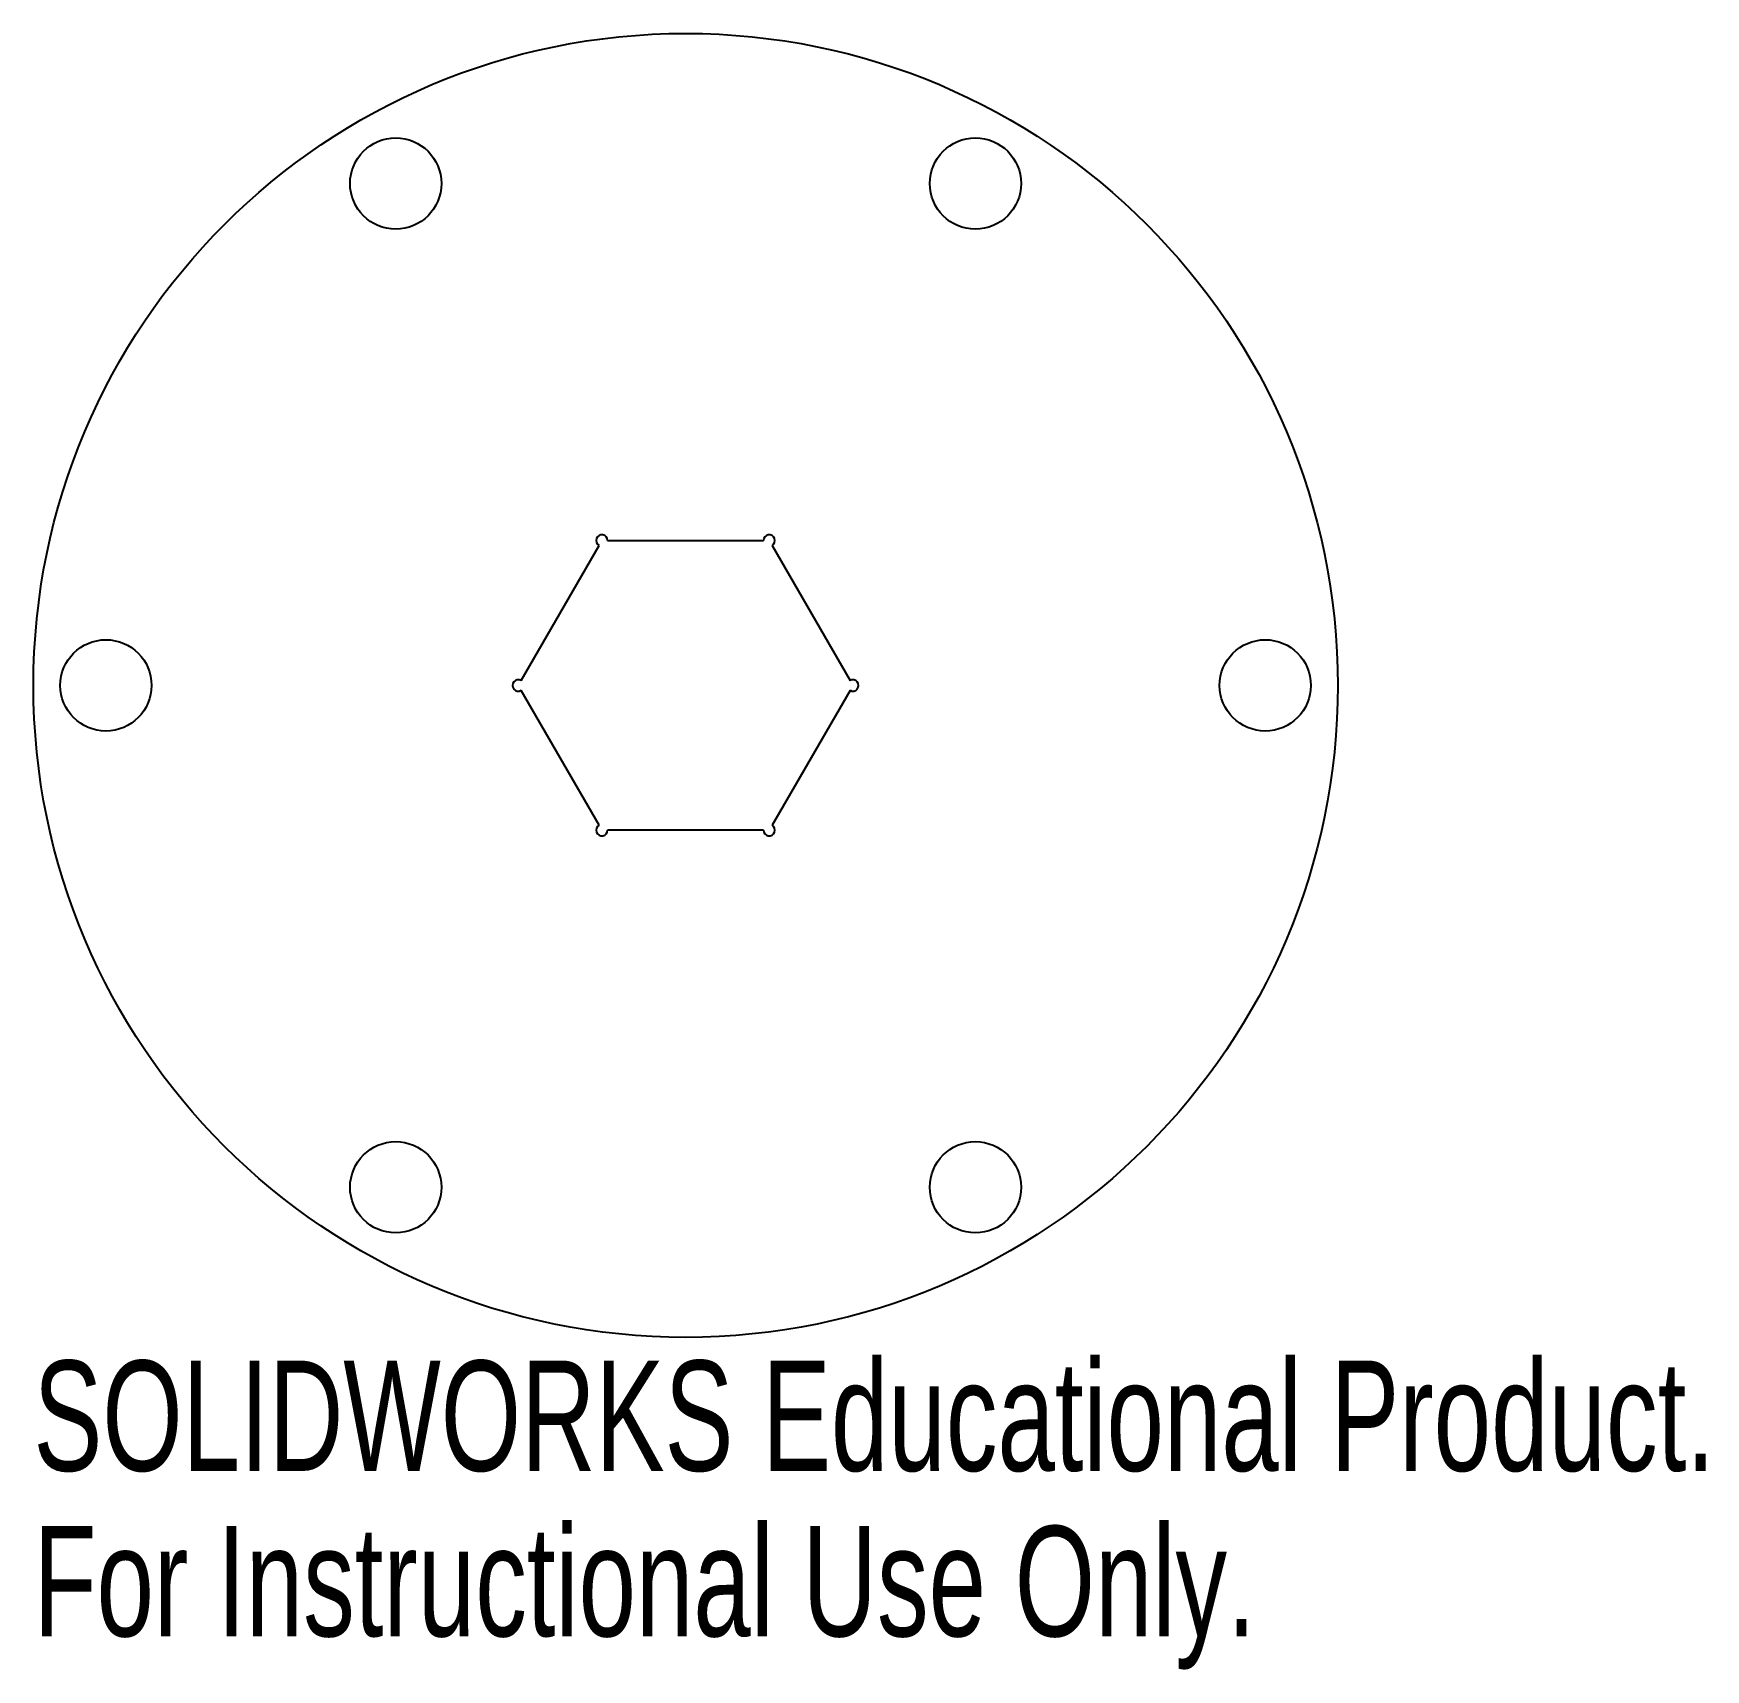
# Model space of a CAD drawing. Header units: millimetres. Extents: x -28.6 to 44.7, y -43.1 to 28.6.
import ezdxf

# ---------------------------------------------------------------- set-up
doc = ezdxf.new("R2010")
doc.units = ezdxf.units.MM
doc.styles.add('SLDTEXTSTYLE0', font='TXT', dxfattribs={"width": 0.7})

msp = doc.modelspace()

# ---------------------------------------------------------------- linework, layer by layer
at = {"color": 7, "linetype": 'Continuous', "lineweight": 25}
for p, q in [((-7.207, 0.217), (-3.791, 6.133)), ((-3.416, 6.35), (3.416, 6.35)), ((3.791, 6.133), (7.207, 0.217)), ((-3.791, -6.133), (-7.207, -0.217)), ((7.207, -0.217), (3.791, -6.133)), ((3.416, -6.35), (-3.416, -6.35))]:
    msp.add_line(p, q, dxfattribs=at)
for centre, radius in [((0, 0), 28.575), ((-12.7, 21.997), 2), ((12.7, 21.997), 2), ((-25.4, 0), 2), ((25.4, 0), 2), ((-12.7, -21.997), 2), ((12.7, -21.997), 2)]:
    msp.add_circle(centre, radius, dxfattribs=at)
for centre, start, end in [((-3.666, 6.35), 0, 240), ((3.666, 6.35), 300, 180), ((-7.332, 0), 60, 300), ((7.332, 0), 240, 120), ((-3.666, -6.35), 120, 360), ((3.666, -6.35), 180, 60)]:
    msp.add_arc(centre, 0.25, start, end, dxfattribs=at)

# ---------------------------------------------------------------- texts
at = {"color": 7, "linetype": 'Continuous', "char_height": 4.83362, "attachment_point": 1, "style": 'SLDTEXTSTYLE0'}
for s, insert in [('SOLIDWORKS Educational Product.', (-28.575, -29.595)), ('For Instructional Use Only.', (-28.575, -36.845))]:
    msp.add_mtext(s, dxfattribs=dict(at, insert=insert))

doc.saveas('drawing.dxf')
